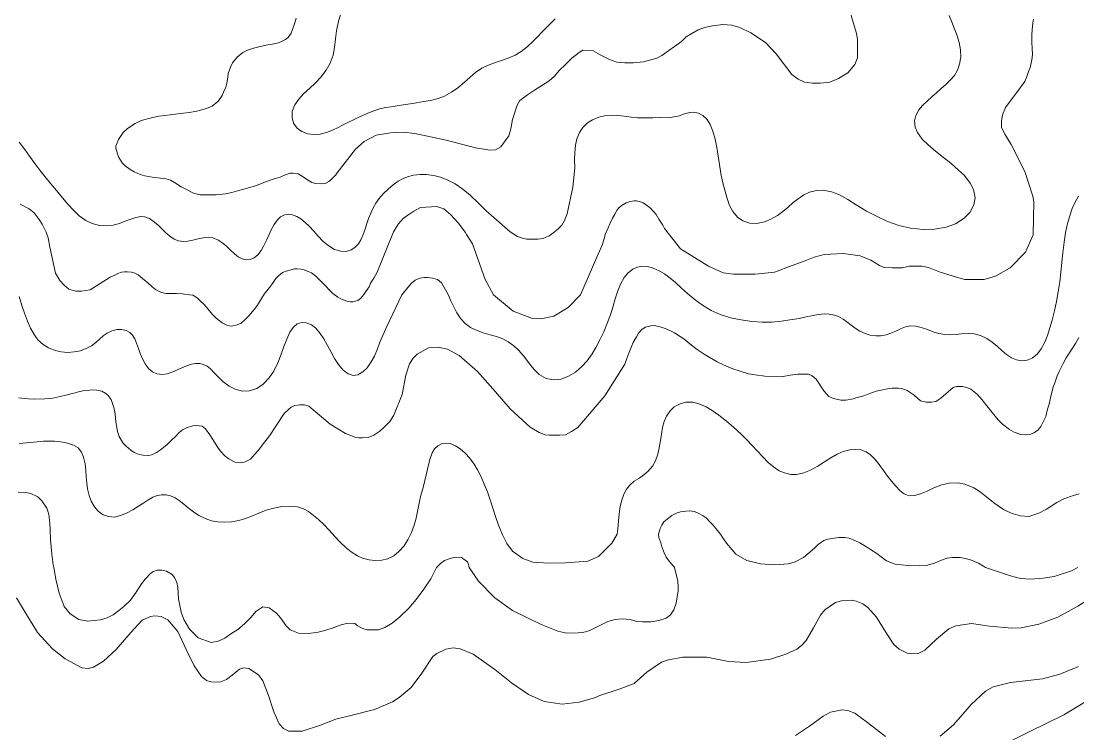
# Model space of a CAD drawing. Header units: metres. Extents: x 548946 to 557077, y 1838800 to 1845419.
# Drawn here: x 554197 to 554948, y 1841882 to 1842389 of the extents above; entities that cross this region are included whole.
import ezdxf

# ---------------------------------------------------------------- set-up
doc = ezdxf.new("R2010")
doc.units = ezdxf.units.M
doc.header["$LTSCALE"] = 28
doc.layers.add('1', color=7, linetype='Continuous', lineweight=13)
doc.layers.add('2', color=7, linetype='Continuous', lineweight=13)

msp = doc.modelspace()

# ---------------------------------------------------------------- linework, layer by layer
at = {"layer": '1'}
for points in [[(554289.88, 1842277.54), (554293.82, 1842277.18), (554299.53, 1842276.47), (554302.9, 1842275.37), (554305.78, 1842273.64), (554310.61, 1842270.72), (554314.18, 1842268.79), (554319.37, 1842266.11), (554323.79, 1842265.05), (554330.75, 1842264.88), (554335.29, 1842265.06), (554342.06, 1842265.72), (554346.51, 1842266.66), (554353.22, 1842268.54), (554357.72, 1842269.77), (554364.14, 1842271.72), (554368.12, 1842273.36), (554373.76, 1842275.4), (554377.33, 1842276.51), (554380.9, 1842277.62), (554384.07, 1842278.88), (554387.97, 1842280.41), (554390.24, 1842280.5), (554393.84, 1842279.91), (554397.24, 1842277.77), (554399.64, 1842276.07), (554403.45, 1842273.79), (554406.21, 1842272.99), (554410.43, 1842272.76), (554412.97, 1842272.98), (554415.99, 1842274.69), (554417.51, 1842276.21), (554420.55, 1842279.26), (554421.43, 1842280.61), (554434.42, 1842297.49), (554440.59, 1842302.84), (554449.21, 1842307.38), (554459.49, 1842309.02), (554468.52, 1842309.44), (554476.74, 1842308.61), (554499.06, 1842303.9), (554519.88, 1842298.31), (554530.15, 1842296.66), (554534.26, 1842297.08), (554537.96, 1842299.14), (554543.71, 1842306.96), (554544.94, 1842311.91), (554546.17, 1842318.5), (554549.46, 1842328.8), (554551.51, 1842332.1), (554556.85, 1842336.22), (554561.78, 1842339.51), (554572.42, 1842346.06), (554576.12, 1842349.35), (554579.41, 1842353.47), (554583.92, 1842357.59), (554588.44, 1842362.13), (554593.78, 1842366.25), (554596.25, 1842367.89), (554603.64, 1842367.48), (554608.57, 1842364.6), (554615.15, 1842361.3), (554620.49, 1842359.24), (554626.24, 1842358.83), (554632.4, 1842358.83), (554639.39, 1842359.65), (554648.84, 1842362.13), (554652.53, 1842364.19), (554666.5, 1842374.07), (554669.79, 1842377.37), (554673.9, 1842379.84), (554678.42, 1842382.31), (554682.94, 1842383.96), (554688.69, 1842385.2), (554695.67, 1842386.02), (554702.25, 1842385.61), (554708, 1842383.96), (554715.8, 1842380.25), (554726.27, 1842373.21), (554733.78, 1842365.17), (554744.95, 1842350.58), (554749.46, 1842347.29), (554753.98, 1842345.23), (554759.74, 1842344.4), (554765.08, 1842344.4), (554772.06, 1842345.23), (554778.22, 1842347.7), (554784.8, 1842351.82), (554789.73, 1842357.59), (554791.78, 1842362.53), (554791.78, 1842375.72), (554790.96, 1842379.84), (554784.39, 1842402.09)], [(554392.42, 1842390.74), (554391.32, 1842387.37), (554389.82, 1842382.61), (554388.82, 1842380.01), (554386.73, 1842376.9), (554384.81, 1842375.52), (554381.42, 1842373.76), (554378.76, 1842372.95), (554373.94, 1842371.97), (554372.09, 1842371.55), (554366.62, 1842370.39), (554362.92, 1842369.54), (554357.71, 1842367.84), (554354.4, 1842366.19), (554350.23, 1842363.01), (554346.96, 1842358.79), (554345.52, 1842355.85), (554343.91, 1842351.18), (554343.6, 1842348.38), (554342.97, 1842344.31), (554342.25, 1842341.65), (554340.62, 1842338.02), (554339.59, 1842335.61), (554338.24, 1842333.44), (554336.6, 1842331.34), (554332.54, 1842328.07), (554328.48, 1842326.32), (554321.58, 1842324.41), (554316.26, 1842323.65), (554308.2, 1842322.64), (554302.69, 1842321.86), (554294.63, 1842320.85), (554289.36, 1842319.71), (554282.09, 1842317.76), (554277.86, 1842315.8), (554272.32, 1842312.16), (554269.26, 1842309.3), (554265.89, 1842304.31), (554264.1, 1842299.62), (554263.91, 1842298.07), (554265.17, 1842294.05), (554266.25, 1842291.52), (554268.62, 1842287.82), (554270.61, 1842285.6), (554274.17, 1842283), (554277.13, 1842281.37), (554281.37, 1842279.43), (554284.72, 1842278.52), (554289.88, 1842277.54)], [(554425.87, 1842314.7), (554422.24, 1842312.88), (554418.24, 1842310.93), (554413.79, 1842309.3), (554409.45, 1842308.17), (554404.64, 1842307.8), (554400.55, 1842308.34), (554396.29, 1842309.99), (554393.11, 1842312.37), (554390.48, 1842315.97), (554389.46, 1842319.97), (554389.54, 1842324.49), (554391.43, 1842328.99), (554394.13, 1842333.11), (554397.89, 1842337.08), (554401.69, 1842340.56), (554405.97, 1842344.58), (554409.87, 1842348.61), (554413.7, 1842353.68), (554416.47, 1842358.56), (554418.62, 1842364.43), (554419.61, 1842369.68), (554420.42, 1842376), (554421.07, 1842381.74), (554422.4, 1842388.47), (554424.34, 1842394.78)], [(554857, 1842392.51), (554858.56, 1842388.4), (554860.56, 1842383.52), (554862.41, 1842378.85), (554864.13, 1842373.32), (554865, 1842368.17), (554865.28, 1842362.81), (554864.34, 1842357.88), (554862.85, 1842353.64), (554860.61, 1842349.89), (554857.76, 1842346.74), (554854.75, 1842343.73), (554851.19, 1842340.7), (554848.04, 1842337.86), (554844.48, 1842334.69), (554841.41, 1842331.79), (554838.06, 1842328.49), (554835.32, 1842325.33), (554833.1, 1842321.42), (554832.19, 1842317.71), (554832.65, 1842313.2), (554834.36, 1842309.22), (554837.7, 1842304.68), (554841.99, 1842300.61), (554847.19, 1842296.15), (554852.94, 1842291.57), (554858.12, 1842287.41), (554863.65, 1842282.62), (554867.76, 1842278.61), (554871.92, 1842273.32), (554874.28, 1842268.65), (554875.39, 1842262.83), (554874.56, 1842257.86), (554871.59, 1842252.48), (554867.5, 1842248.31), (554861.37, 1842244.44), (554854.9, 1842242.05), (554846.49, 1842240.54), (554838.43, 1842240.37), (554829.49, 1842241.21), (554821.21, 1842243.23), (554813.13, 1842245.94), (554805.11, 1842249.7), (554798.05, 1842253.47), (554790.7, 1842257.94), (554784.8, 1842261.57), (554778.46, 1842265.1), (554773.21, 1842267.18), (554767.37, 1842268.32), (554762.55, 1842268.16), (554757.49, 1842266.86), (554753.5, 1842264.98), (554749.39, 1842262.21), (554745.97, 1842259.44), (554742.36, 1842256.23), (554738.68, 1842253.2), (554734.77, 1842250.31), (554730.08, 1842247.68), (554725.43, 1842245.78), (554719.91, 1842244.7), (554715.18, 1842244.86), (554710.15, 1842246.47), (554706.42, 1842249.05)], [(554576.48, 1842390.05), (554573.45, 1842387.17), (554571.23, 1842384.82), (554560.35, 1842373.76), (554556.79, 1842370.3), (554552.4, 1842366.91), (554548.23, 1842364.36), (554543.27, 1842362.14), (554538.36, 1842360.41), (554533.37, 1842358.89), (554528.46, 1842357.05), (554524.31, 1842355.01), (554520.01, 1842352.08), (554516.13, 1842348.77), (554511.88, 1842344.99), (554507.32, 1842341.19), (554502.86, 1842337.99), (554497.83, 1842335.26), (554493.27, 1842333.54), (554487.89, 1842332.16), (554483.09, 1842331.3), (554477.86, 1842330.47), (554473.31, 1842329.76), (554468.54, 1842329.02), (554464.29, 1842328.36), (554459.81, 1842327.67), (554455.86, 1842327.01), (554451.74, 1842326.05), (554448.26, 1842325.01), (554444.39, 1842323.54), (554440.79, 1842321.98), (554436.91, 1842320.25), (554433.1, 1842318.39), (554429.55, 1842316.68), (554425.87, 1842314.7)], [(554706.42, 1842249.05), (554702.95, 1842253.13), (554700.72, 1842257.42), (554698.68, 1842262.98), (554697.23, 1842268.21), (554695.71, 1842274.54), (554694.52, 1842280.25), (554693.41, 1842286.49), (554692.53, 1842292.38), (554691.53, 1842298.58), (554690.36, 1842304.61), (554688.89, 1842310.2), (554686.92, 1842315.02), (554684.68, 1842318.65), (554681.68, 1842321.38), (554678.61, 1842322.97), (554674.79, 1842323.66), (554671.37, 1842323.29), (554667.78, 1842322.31), (554664.97, 1842321.12), (554661.17, 1842320.39), (554657.26, 1842319.86), (554651.77, 1842319.93), (554646.13, 1842319.73), (554640.63, 1842319.81), (554635.25, 1842319.85), (554630.76, 1842320.25), (554625.74, 1842320.89), (554621.14, 1842321.46), (554616.57, 1842321.66), (554611.8, 1842321.24), (554607.62, 1842320.24), (554603.12, 1842318.39), (554599.52, 1842316.12), (554596.17, 1842312.85), (554593.91, 1842309.4), (554592.12, 1842304.83), (554591.15, 1842300.32), (554590.52, 1842295.02), (554590.34, 1842290.06), (554590.52, 1842284.13), (554589.1, 1842270.52), (554585.04, 1842251.42), (554583.16, 1842246.71), (554581.28, 1842243.41), (554578.93, 1842241.05), (554575.64, 1842238.23), (554572.35, 1842235.87), (554568.13, 1842233.99), (554564.37, 1842233.52), (554560.14, 1842233.52), (554556.38, 1842233.52), (554554.03, 1842233.99), (554549.8, 1842235.4), (554544.64, 1842238.7), (554527.21, 1842253.76), (554523.83, 1842257.06), (554521.93, 1842259.13), (554516.2, 1842264.68), (554511, 1842268.92), (554505.36, 1842272.88), (554500.33, 1842275.5), (554494.97, 1842277.61), (554490.15, 1842278.75), (554484.9, 1842279.39), (554480.47, 1842279.4), (554475.83, 1842278.9), (554472.24, 1842278.01), (554468.37, 1842276.51), (554464.93, 1842274.58), (554461.27, 1842272.08), (554457.7, 1842269.08), (554454.5, 1842266.01), (554451.41, 1842262.44), (554449.08, 1842259.08), (554446.89, 1842255.29), (554445.35, 1842251.85), (554443.86, 1842248.05), (554442.67, 1842244.5), (554441.31, 1842240.44), (554440.07, 1842236.82), (554438.41, 1842233.01), (554436.69, 1842230.11), (554434.14, 1842227.45), (554431.44, 1842225.75), (554427.82, 1842224.74), (554424.09, 1842224.8), (554419.69, 1842226.08), (554415.49, 1842228.58), (554411.49, 1842231.89), (554407.84, 1842235.74), (554404.81, 1842239.22), (554401.54, 1842242.66), (554398.73, 1842245.3), (554395.6, 1842247.82), (554392.71, 1842249.58), (554389.79, 1842250.84), (554386.7, 1842251.22), (554383.95, 1842250.79), (554381.13, 1842249.3), (554378.92, 1842247.11)], [(554378.92, 1842247.11), (554376.67, 1842243.85), (554374.8, 1842240.47), (554372.8, 1842236.28), (554371.11, 1842232.61), (554369.19, 1842228.51), (554367.39, 1842225.29), (554364.97, 1842222.19), (554362.52, 1842220.22), (554359.62, 1842218.92), (554356.74, 1842218.8), (554353.98, 1842219.4), (554351.02, 1842220.99), (554348.41, 1842222.99), (554345.38, 1842225.78), (554342.71, 1842228.39), (554339.53, 1842231.11), (554336.62, 1842233.01), (554333.13, 1842234.38), (554329.94, 1842234.77), (554326.1, 1842234.5), (554322.67, 1842233.73), (554318.86, 1842232.81), (554315.31, 1842232.08), (554311.91, 1842231.8), (554308.51, 1842232.28), (554305.59, 1842233.42), (554302.34, 1842235.53), (554299.61, 1842237.92), (554296.5, 1842240.94), (554293.8, 1842243.54), (554290.69, 1842246.21), (554287.96, 1842248.05), (554284.75, 1842249.28), (554281.85, 1842249.52), (554278.25, 1842248.88), (554274.79, 1842247.72), (554270.74, 1842246.16), (554266.54, 1842244.7), (554262.15, 1842243.5), (554257.18, 1842242.94), (554252.46, 1842243.21), (554247.14, 1842244.57), (554242.65, 1842246.76), (554237.88, 1842250.07), (554234.07, 1842253.74), (554229.84, 1842258.41), (554226.15, 1842262.88), (554221.79, 1842268.13), (554217.85, 1842272.76), (554213.69, 1842277.8), (554209.93, 1842282.52), (554206.34, 1842287.34), (554202.6, 1842292.52), (554199.19, 1842297.29), (554195.24, 1842302.41)], [(554650.53, 1842211.03), (554654.35, 1842208.79), (554658.52, 1842205.69), (554662.2, 1842202.6), (554666.56, 1842198.62), (554670.77, 1842194.87), (554676.17, 1842190.39), (554681.45, 1842186.57), (554687.7, 1842182.75), (554694.1, 1842179.97), (554701.46, 1842177.6), (554709.03, 1842176.02), (554716.63, 1842174.86), (554723.96, 1842174.37), (554730.47, 1842174.43), (554737.51, 1842175.09), (554743.5, 1842175.95), (554750.29, 1842177.11), (554755.08, 1842178.14), (554760.26, 1842179.23), (554763.94, 1842179.92), (554768.11, 1842180.25), (554771.54, 1842180.06), (554775.25, 1842179.37), (554778.26, 1842178.32), (554781.49, 1842176.62), (554784.21, 1842174.68), (554787.15, 1842172.31), (554790.16, 1842170.11), (554793.38, 1842168.03), (554797.14, 1842166.38), (554800.72, 1842165.19), (554804.82, 1842164.57), (554808.3, 1842164.59), (554812.11, 1842165.34), (554815.34, 1842166.49), (554818.93, 1842168.11), (554822.2, 1842169.62), (554825.86, 1842171), (554829.22, 1842171.7), (554833.19, 1842171.57), (554837.08, 1842170.63), (554841.43, 1842169.1), (554845.65, 1842167.51), (554849.67, 1842166.24), (554853.76, 1842165.54), (554857.46, 1842165.42), (554861.81, 1842165.72), (554865.77, 1842166.19), (554870.37, 1842166.41), (554874.74, 1842165.99), (554879.3, 1842164.84), (554883.7, 1842162.71), (554887.53, 1842160.16), (554891.2, 1842157.08), (554894.46, 1842154.15), (554897.83, 1842151.36), (554901.31, 1842149.08), (554904.93, 1842147.51), (554908.58, 1842146.78), (554912.49, 1842147.31), (554916.01, 1842148.91), (554919.69, 1842151.87), (554922.46, 1842155.4), (554925.04, 1842160.09), (554926.9, 1842164.8), (554928.64, 1842170.26), (554930.24, 1842175.94), (554931.83, 1842182.36), (554933.33, 1842189.06), (554934.57, 1842195.95), (554935.64, 1842203), (554936.4, 1842209.66), (554937.16, 1842216.97), (554937.8, 1842223.73), (554938.76, 1842231.4), (554939.74, 1842237.84), (554941.2, 1842244.67), (554942.67, 1842250.03), (554944.45, 1842255.23), (554946.63, 1842259.87), (554948.84, 1842264.14)], [(554307.91, 1842140.46), (554311.47, 1842142.14), (554314.47, 1842143.35), (554317.8, 1842144.42), (554320.65, 1842144.9), (554323.73, 1842144.96), (554326.25, 1842144.4), (554328.99, 1842143.04), (554331.33, 1842141.1), (554334, 1842138.41), (554336.95, 1842135.36), (554340.26, 1842132.13), (554344.53, 1842128.98), (554348.87, 1842126.67), (554354.2, 1842125.35), (554359.02, 1842125.54), (554364.32, 1842127.33), (554368.74, 1842130.22), (554373.12, 1842134.7), (554376.34, 1842139.45), (554379.31, 1842145.44), (554381.4, 1842150.96), (554383.63, 1842157.16), (554385.57, 1842162.26), (554387.84, 1842167.17), (554390.28, 1842170.59), (554392.99, 1842173.1), (554396.24, 1842174.14), (554399.48, 1842174.04), (554403.14, 1842172.52), (554406.21, 1842170.1), (554409.38, 1842166.43), (554411.92, 1842162.6), (554414.59, 1842157.9), (554416.87, 1842153.63), (554419.62, 1842148.62), (554422.41, 1842144.4), (554425.86, 1842140.22), (554429.26, 1842137.64), (554432.96, 1842136.4), (554436.31, 1842136.91), (554439.8, 1842139.04), (554442.76, 1842141.94), (554445.77, 1842146.07), (554448.01, 1842150.27), (554450.21, 1842155.45), (554451.89, 1842160.28), (554456.74, 1842171.31), (554467.58, 1842193.96), (554474.17, 1842201.95), (554476.98, 1842204.31), (554480.27, 1842205.72), (554483.56, 1842206.19), (554485.44, 1842206.19), (554489.2, 1842205.72), (554492.96, 1842204.78), (554495.78, 1842202.42), (554500.44, 1842194), (554502.45, 1842189.59), (554504.68, 1842184.9), (554506.66, 1842180.94), (554509.36, 1842176.85), (554512.56, 1842173.54), (554516.43, 1842170.59), (554520.99, 1842168.43), (554525.43, 1842166.83), (554530.45, 1842165.46), (554534.79, 1842164.17), (554539.39, 1842162.45), (554543.22, 1842160.39), (554547.19, 1842157.65), (554550.59, 1842154.46), (554554.29, 1842150.21), (554557.52, 1842145.82), (554561.43, 1842140.89), (554565.21, 1842137.11), (554570.28, 1842134.3), (554575.21, 1842133.33), (554580.9, 1842133.88), (554586.03, 1842135.89), (554591.07, 1842138.9), (554595.61, 1842142.96), (554599.29, 1842146.94), (554602.86, 1842151.96), (554605.48, 1842156.39), (554608.61, 1842162.29), (554611.12, 1842167.62), (554613.89, 1842174.07), (554615.85, 1842179.64), (554617.8, 1842185.8), (554619.25, 1842191.03), (554621.21, 1842196.8), (554623.11, 1842201.46), (554625.75, 1842206.16), (554628.52, 1842209.46), (554631.78, 1842212.18), (554635.2, 1842213.64), (554638.72, 1842214.27), (554642.58, 1842213.95), (554646.33, 1842212.91), (554650.53, 1842211.03)], [(554195.26, 1842192.64), (554197.13, 1842186.36), (554198.98, 1842180.86), (554201.22, 1842175.01), (554203.25, 1842170.17), (554205.87, 1842165.54), (554208.61, 1842161.87), (554212.35, 1842158.54), (554216.17, 1842156.1), (554220.82, 1842154.15), (554225.05, 1842153.19), (554229.95, 1842152.84), (554234.25, 1842153.19), (554238.98, 1842154.1), (554242.92, 1842155.7), (554246.73, 1842157.58), (554249.73, 1842160), (554252.4, 1842162.24), (554254.95, 1842164.66), (554257.9, 1842166.68), (554261.23, 1842168.25), (554264.87, 1842169.2), (554268.35, 1842169.16), (554271.33, 1842168.53), (554273.89, 1842167.05), (554275.76, 1842165.23), (554277.45, 1842162.48), (554278.71, 1842159.5), (554280.04, 1842155.74), (554281.27, 1842152.23), (554282.97, 1842148.23), (554284.77, 1842144.83), (554287.19, 1842141.46), (554290, 1842139.14), (554293.21, 1842137.54), (554297, 1842137.21), (554300.6, 1842137.68), (554304.6, 1842138.99), (554307.91, 1842140.46)], [(554944.18, 1842155.16), (554940.28, 1842149.06), (554938.12, 1842144.99), (554935.3, 1842139.4), (554933.81, 1842136.17), (554931.84, 1842130.6), (554930.87, 1842128.48), (554929.36, 1842121.54), (554928.04, 1842116.14), (554926.96, 1842112.58), (554925.62, 1842107.37), (554924.37, 1842104.46), (554922.24, 1842100.19), (554920.35, 1842097.77), (554917.65, 1842095.81), (554915.04, 1842094.63), (554911, 1842094.22), (554908.01, 1842094.51), (554903.24, 1842096.2), (554899.85, 1842098.15), (554894.92, 1842101.82), (554891.69, 1842104.83), (554887.51, 1842110.11), (554884.58, 1842113.74), (554880.06, 1842119.45), (554877.05, 1842122.98), (554872.39, 1842126.77), (554869.48, 1842128.02), (554866.45, 1842128.69), (554862.17, 1842128.63), (554859.7, 1842127.84), (554851.05, 1842120.26), (554847.42, 1842117.99), (554844.25, 1842117.54), (554840.63, 1842117.54), (554836.55, 1842118.45), (554831.92, 1842122.56), (554829.13, 1842124.4), (554826.96, 1842125.74), (554823.17, 1842127.17), (554820.56, 1842127.51), (554816.28, 1842127.45), (554813.1, 1842127.05), (554808.46, 1842126.09), (554804.95, 1842125.27), (554799.66, 1842123.46), (554796.22, 1842122.08), (554790.61, 1842120.52), (554788.89, 1842119.83), (554783.4, 1842118.86), (554779.77, 1842118.98), (554774.69, 1842120.05), (554771.35, 1842121.63), (554767.82, 1842125.56), (554762.28, 1842133.89), (554759.56, 1842136.16), (554756.84, 1842137.52), (554754.58, 1842137.52), (554751.86, 1842137.52), (554749.14, 1842137.52), (554743.71, 1842136.61), (554738.72, 1842135.71), (554725.81, 1842135.9), (554718.94, 1842136.85), (554714.09, 1842137.58), (554707.54, 1842139.8), (554702.89, 1842141.21), (554696.34, 1842144.1), (554691.81, 1842146.11), (554686.16, 1842149.49), (554682.64, 1842151.71), (554677.68, 1842154.89), (554673.57, 1842158.09), (554670.94, 1842160.14), (554668.17, 1842162.45), (554665.48, 1842164.21), (554661.44, 1842166.84), (554658.61, 1842168.2), (554654.77, 1842170), (554651.9, 1842170.88), (554647.38, 1842172.03), (554644.76, 1842171.7), (554640.79, 1842170.73), (554638.39, 1842169.38), (554635.99, 1842166.51), (554634.4, 1842164.03), (554632.06, 1842159.93), (554630.89, 1842157.12), (554629.12, 1842152.24), (554627.67, 1842148.63), (554626.08, 1842144.63), (554611.86, 1842122.11), (554592.67, 1842099.39), (554588.27, 1842096.56), (554583.87, 1842094.35), (554579.78, 1842094.03), (554576.63, 1842094.03), (554572.54, 1842094.03), (554569.4, 1842094.35), (554565.31, 1842095.92), (554558.7, 1842099.71)], [(554949.23, 1842163.4), (554946.81, 1842159.2), (554944.18, 1842155.16)], [(554558.7, 1842099.71), (554544.54, 1842112.73), (554534.1, 1842124.76), (554521.27, 1842139.34), (554508.19, 1842150.68), (554500.04, 1842155.22), (554493.25, 1842156.58), (554486.45, 1842156.13), (554478.3, 1842151.59), (554475.58, 1842148.86), (554472.86, 1842144.78), (554470.35, 1842136.7), (554467.64, 1842122.85), (554461.81, 1842108.23), (554458.98, 1842103.82), (554454.58, 1842099.4), (554451.75, 1842096.88), (554447.66, 1842094.04), (554443.57, 1842092.46), (554439.48, 1842092.15), (554436.65, 1842092.15), (554434.45, 1842092.46), (554431.3, 1842093.72), (554427.53, 1842095.3), (554416.58, 1842101.93), (554405.87, 1842110.89), (554401.42, 1842114.54), (554398.27, 1842115.49), (554394.81, 1842115.49), (554391.35, 1842115.17), (554388.84, 1842113.91), (554386.63, 1842112.02), (554383.8, 1842109.5), (554373.36, 1842093.58), (554369.02, 1842087.99), (554365.25, 1842083.15), (554362.83, 1842080.46), (554359.85, 1842076.86), (554356, 1842074.95), (554353.4, 1842074.43), (554349.38, 1842074.69), (554348.1, 1842075.01), (554344.51, 1842077.12), (554341.79, 1842079.07), (554338.36, 1842082.92), (554336.09, 1842085.87), (554333.08, 1842090.91), (554330.95, 1842094.26), (554327.76, 1842098.43), (554325.52, 1842100.33), (554321.56, 1842100.88), (554318.91, 1842100.74), (554314.24, 1842099.3), (554311.49, 1842097.72), (554309.16, 1842095.81), (554306.88, 1842093.53), (554303.05, 1842089.91), (554300.25, 1842087.18), (554295.76, 1842083.58), (554293.05, 1842081.62), (554289.55, 1842079.95), (554287.12, 1842079.64), (554283.38, 1842079.84), (554280.56, 1842080.34), (554276.96, 1842081.79), (554274.77, 1842083.33), (554271.27, 1842086.22), (554269.06, 1842088.6), (554266.31, 1842093.11), (554265.2, 1842096.68), (554264.14, 1842102.07), (554263.78, 1842105.73), (554263.44, 1842109.21), (554262.5, 1842113.66), (554261.75, 1842116.61), (554260.65, 1842119.32), (554258.57, 1842122.29), (554256.96, 1842123.71), (554254.11, 1842125.26), (554250.41, 1842125.93), (554247.71, 1842126.17), (554243.28, 1842125.9), (554240.47, 1842125.54), (554237.52, 1842124.79), (554234.19, 1842124), (554228.48, 1842122.52), (554224.43, 1842121.44), (554218.03, 1842120.17), (554213.59, 1842119.9), (554206.48, 1842119.67), (554201.81, 1842119.75), (554194.78, 1842120.49)], [(554655.82, 1842107.56), (554658.39, 1842111.22), (554661.35, 1842114.09), (554665.47, 1842116.43), (554669.51, 1842117.45), (554674.47, 1842117.4), (554678.86, 1842116.32), (554683.94, 1842114.12), (554688.24, 1842111.62), (554693.11, 1842108.26), (554697.24, 1842105.04), (554701.93, 1842101.11), (554705.66, 1842097.76), (554709.82, 1842093.85), (554712.99, 1842090.66), (554716.85, 1842086.64), (554720.31, 1842082.88), (554724.26, 1842078.63), (554728.14, 1842074.69), (554731.85, 1842071.41), (554735.89, 1842068.72), (554739.65, 1842067.12), (554744.19, 1842066.15), (554748.34, 1842066.14), (554753.41, 1842067.2), (554758.17, 1842069.12), (554763.44, 1842071.92), (554768.31, 1842075.03), (554772.81, 1842078), (554777.34, 1842080.61), (554781.57, 1842082.39), (554786.14, 1842083.64), (554790.44, 1842083.93), (554794.32, 1842083.59), (554797.95, 1842082.11), (554800.95, 1842080.04), (554804.21, 1842076.66), (554807.06, 1842073.06), (554810.22, 1842068.8), (554813.06, 1842064.96), (554816.14, 1842061.03), (554818.96, 1842057.68), (554822.08, 1842054.52), (554825.02, 1842052.26), (554828.53, 1842050.91), (554832.23, 1842051.05), (554836.5, 1842052.2), (554841.29, 1842054.3), (554846.1, 1842056.47), (554851.68, 1842058.58), (554856.87, 1842059.8), (554863.03, 1842060.01), (554868.15, 1842059.21), (554874.38, 1842056.51), (554878.95, 1842053.63), (554884.99, 1842049.02), (554889.48, 1842045.47), (554895.68, 1842041.21), (554900.94, 1842038.64), (554907.69, 1842036.61), (554913.72, 1842036.11), (554920.8, 1842038.48), (554926.11, 1842041.37), (554933.48, 1842046.1), (554938.43, 1842048.69), (554945.42, 1842051.16), (554949.47, 1842052.18)], [(554309.03, 1842047.58), (554312.35, 1842044.97), (554315.43, 1842042.43), (554319.31, 1842039.41), (554323.1, 1842036.95), (554327.52, 1842034.67), (554331.96, 1842033.18), (554336.61, 1842032.27), (554341.65, 1842032.07), (554346.37, 1842032.42), (554351.63, 1842033.4), (554356.16, 1842034.74), (554361.26, 1842036.63), (554365.71, 1842038.48), (554371, 1842040.59), (554376.39, 1842042.16), (554382.4, 1842043.34), (554388.13, 1842043.62), (554393.25, 1842043.07), (554397.55, 1842041.67), (554401.14, 1842039.66), (554404.76, 1842036.96), (554408.26, 1842033.98), (554412.23, 1842030.14), (554415.76, 1842026.36), (554419.92, 1842021.86), (554423.55, 1842017.96), (554427.88, 1842013.9), (554431.51, 1842010.96), (554435.9, 1842008.22), (554439.6, 1842006.58), (554444.3, 1842005.27), (554448.4, 1842004.83), (554453.29, 1842005.08), (554457.39, 1842006.12), (554461.77, 1842008.31), (554465.47, 1842011.37), (554469.07, 1842015.32), (554472.05, 1842020.01), (554474.4, 1842024.71), (554476.3, 1842030.12), (554477.62, 1842035), (554478.9, 1842040.88), (554479.88, 1842045.68), (554481.1, 1842051.35), (554482.39, 1842055.86), (554483.77, 1842061.8), (554485.15, 1842066.83), (554486.36, 1842072.84), (554487.66, 1842077.34), (554489.07, 1842081.53), (554490.85, 1842084.26), (554493.18, 1842086.5), (554495.69, 1842087.84), (554498.83, 1842088.38), (554501.9, 1842087.99), (554505.58, 1842086.48), (554508.92, 1842084.34), (554512.63, 1842081.11), (554515.72, 1842077.81), (554518.87, 1842073.48), (554521.35, 1842069.32), (554523.9, 1842064.42), (554526.09, 1842059.28), (554528.34, 1842053.77), (554530.5, 1842047.36), (554532.56, 1842041.28), (554534.66, 1842034.72), (554536.73, 1842028.81), (554539.29, 1842022.77), (554542.22, 1842017.06), (554546.24, 1842011.51), (554553.57, 1842006.27), (554560.73, 1842003.63), (554572.03, 1842002.88), (554584.09, 1842003.25), (554599.91, 1842004.38), (554607.45, 1842007.78), (554616.86, 1842017.2), (554620.63, 1842023.61), (554621.24, 1842027.43), (554621.64, 1842032.94), (554622.1, 1842037.98), (554622.85, 1842043.25), (554623.93, 1842047.84), (554625.36, 1842051.99), (554627.42, 1842055.65), (554629.77, 1842058.52), (554632.91, 1842061.22), (554636.01, 1842063.29), (554639.65, 1842065.8), (554642.71, 1842068.37), (554645.79, 1842072.03), (554647.91, 1842075.81), (554649.65, 1842080.62), (554650.67, 1842085.12), (554651.5, 1842090.27), (554652.21, 1842094.81), (554653.02, 1842099.5), (554654.23, 1842103.67), (554655.82, 1842107.56)], [(554195.24, 1842088.06), (554205.62, 1842089.07), (554212.49, 1842089.68), (554220.44, 1842089.78), (554224.87, 1842089.29), (554229.71, 1842088.35), (554233.93, 1842086.86), (554237.22, 1842085.01), (554239.64, 1842081.91), (554241.07, 1842078.27), (554242.09, 1842073.62), (554242.6, 1842069), (554243.01, 1842064.52), (554243.37, 1842059.99), (554243.96, 1842055.91), (554244.99, 1842051.22), (554246.43, 1842047.15), (554248.79, 1842042.98), (554251.41, 1842039.88), (554255.09, 1842037.33), (554258.77, 1842036.13), (554262.96, 1842035.8), (554267.31, 1842036.83), (554271.67, 1842038.56), (554276.15, 1842041.01), (554280.22, 1842043.56), (554283.95, 1842045.97), (554287.44, 1842048.18), (554290.42, 1842049.84), (554293.7, 1842051.14), (554296.59, 1842051.7), (554299.87, 1842051.6), (554302.8, 1842050.9), (554306.11, 1842049.4), (554309.03, 1842047.58)], [(554219.8, 1842000), (554219.45, 1842001.73), (554218.48, 1842009.41), (554217.93, 1842014.57), (554217.49, 1842019.65), (554217.37, 1842026.68), (554217.07, 1842031.3), (554216.25, 1842037.86), (554214.97, 1842042.07), (554211.35, 1842047.42), (554208.54, 1842050.11), (554203.48, 1842052.52), (554199.78, 1842053.2), (554194.42, 1842053.48)], [(554661.41, 1842000), (554660.96, 1842000.51), (554658.63, 1842003.17), (554655.63, 1842007.36), (554654.03, 1842010.3), (554652.45, 1842014.57), (554651.7, 1842017.52), (554650.37, 1842021.25), (554650.17, 1842023.61), (554651.2, 1842027.54), (554652.5, 1842030.08), (554654.01, 1842032.46), (554657.37, 1842035.26), (554659.72, 1842036.98), (554663.41, 1842038.68), (554665.88, 1842039.46), (554669.52, 1842040.01), (554671.98, 1842040.13), (554675.66, 1842039.64), (554678.36, 1842038.55), (554681.83, 1842036.7), (554684.02, 1842035.17), (554686.95, 1842032.21), (554688.94, 1842029.98), (554692.08, 1842026.19), (554694.23, 1842023.51), (554696.25, 1842020.25), (554698.55, 1842017.11), (554702.47, 1842012.37), (554705.12, 1842009.47), (554712.94, 1842004.76), (554722.74, 1842002.49), (554732.91, 1842001.74), (554742.33, 1842002.49), (554746.85, 1842003.63), (554753.19, 1842006.92), (554756.36, 1842009.7), (554760.99, 1842013.7), (554763.73, 1842016.14), (554767.65, 1842019.01), (554770.56, 1842020.13), (554775.13, 1842020.8), (554778.32, 1842021.2), (554782.78, 1842021.28), (554785.7, 1842020.7), (554790.32, 1842018.8), (554793.44, 1842017.39), (554797.99, 1842014.53), (554800.89, 1842012.61), (554805.43, 1842009.76), (554808.49, 1842007.38), (554812.45, 1842004.64), (554818.53, 1842002.31), (554827.57, 1842001.37), (554835.48, 1842000.99), (554840.57, 1842001.37), (554846.6, 1842002.87), (554850.66, 1842004.86), (554855.57, 1842006.62), (554859.32, 1842007.09), (554864.74, 1842007.1), (554868.25, 1842006.4), (554872.08, 1842005.45), (554877.72, 1842002.92), (554881.4, 1842000.91), (554882.8, 1842000)], [(554515.33, 1842000), (554515.16, 1842001.09), (554514.68, 1842002.65), (554514.14, 1842003.91), (554512.48, 1842005.03), (554510.06, 1842006.92), (554506.22, 1842007.2), (554502.58, 1842006.65), (554497.95, 1842004.83), (554494.98, 1842002.75), (554492.28, 1842000)], [(554219.8, 1842000), (554221.36, 1841991.49), (554223.74, 1841981.75), (554227.2, 1841972.23), (554231.52, 1841967.04), (554237.58, 1841962.93), (554244.06, 1841961.63), (554253.16, 1841962.59), (554257.86, 1841964.04), (554262.17, 1841966.3), (554266.25, 1841969.25), (554269.76, 1841972.13), (554274.51, 1841976.6), (554278.51, 1841982.41), (554282.24, 1841988.18), (554284.83, 1841991.52), (554288.98, 1841995.81), (554290.71, 1841997), (554293.41, 1841997.97), (554296.76, 1841998.08), (554300.11, 1841997.21), (554304, 1841994.94), (554305.84, 1841992.67), (554307.46, 1841989.32), (554308.21, 1841985.84), (554308.52, 1841977.7), (554310.57, 1841968.2), (554312.37, 1841962.97), (554316.4, 1841956.02), (554322.61, 1841949.91), (554331.78, 1841946.61), (554336.83, 1841947.53), (554341.58, 1841949.7), (554345.94, 1841952.68), (554350.86, 1841955.74), (554355.65, 1841959.93), (554360.24, 1841964.52), (554363.73, 1841968.69), (554368.5, 1841971.87), (554373.16, 1841971.3), (554378.25, 1841967.35), (554381.09, 1841964.12), (554385.1, 1841958.45), (554388.03, 1841955.66), (554393.95, 1841953.1), (554401.15, 1841952.86), (554407.9, 1841953.99), (554412.79, 1841955.03), (554418.58, 1841956.9), (554424.34, 1841959.06), (554429.07, 1841960.22), (554433.98, 1841959.98), (554436.25, 1841958.41), (554437.77, 1841957.54), (554439.71, 1841956.46), (554442.95, 1841955.59), (554446.63, 1841955.59), (554450.95, 1841955.59), (554455.49, 1841957.32), (554460.68, 1841960.35), (554465.87, 1841964.46), (554472.57, 1841970.96), (554477.76, 1841977.23), (554483.17, 1841984.37), (554488.14, 1841991.94), (554492.28, 1842000)], [(554515.33, 1842000), (554521.98, 1841990.21), (554533.66, 1841978.31), (554546.2, 1841969.22), (554566.52, 1841959.27), (554578.41, 1841954.51), (554584.89, 1841953.21), (554592.89, 1841953.43), (554595.87, 1841953.64), (554598.25, 1841954.07), (554601.3, 1841955.11), (554609.8, 1841959.47), (554613.98, 1841961.57), (554619.4, 1841962.97), (554624.36, 1841963.45), (554630.03, 1841962.86), (554634.64, 1841961.58), (554638.7, 1841961.22), (554644.58, 1841961.24), (554650.36, 1841962.11), (554655.46, 1841963.75), (554658.72, 1841966.31), (554661, 1841969.9), (554662.57, 1841974.54), (554663.29, 1841979.08), (554664.15, 1841983.26), (554664.15, 1841986.18), (554663.94, 1841990.19), (554661.41, 1842000)], [(554849.17, 1841815.88), (554856.78, 1841812.5), (554860.57, 1841812.24), (554864.57, 1841813.75), (554870.94, 1841820.56), (554873.33, 1841826.02), (554875.83, 1841837.4), (554880.43, 1841851.74), (554883.89, 1841858.49), (554890.35, 1841867.46), (554894.19, 1841871.42), (554900.64, 1841876.47), (554914.29, 1841883.3), (554938.48, 1841895.08), (554957.09, 1841906.24), (554986.24, 1841926.09), (555022.22, 1841950.89), (555029.73, 1841956.58), (555040.12, 1841966.54), (555048.13, 1841976.94), (555052.23, 1841982.08), (555065.46, 1842000)], [(554948.47, 1842000), (554943.91, 1841997.58), (554931.64, 1841993.6), (554923.76, 1841992.33), (554914.97, 1841991.51), (554907.73, 1841992.04), (554900.47, 1841993.86), (554882.8, 1842000)], [(554850.61, 1841879.87), (554860.06, 1841888.08), (554869.71, 1841899.19), (554872.59, 1841902.56), (554882.74, 1841912.01), (554888.26, 1841914.9), (554900.49, 1841918.11), (554923.41, 1841920.69), (554935.62, 1841923.94), (554948.85, 1841929.47)], [(554747.53, 1841880.44), (554757.47, 1841887), (554767.25, 1841894.11), (554772.58, 1841896.92), (554780.71, 1841898.57), (554784.76, 1841898.16), (554789.78, 1841896.21), (554798.75, 1841889.58), (554811.62, 1841879.58)]]:
    msp.add_lwpolyline(points, dxfattribs=at)
at = {"layer": '2'}
for points in [[(554916.18, 1842365.48), (554916.07, 1842368.61), (554915.81, 1842373.71), (554915.66, 1842378.73), (554915.88, 1842382.28), (554916.5, 1842387.21), (554917.01, 1842390.03)], [(554622.18, 1842255.9), (554624.16, 1842257.57), (554627.1, 1842259.18), (554629.28, 1842260.02), (554632.71, 1842260.74), (554634.52, 1842260.68), (554637.26, 1842260.07), (554639.28, 1842259.18), (554642.28, 1842257.18), (554644.18, 1842255.71), (554646.83, 1842252.8), (554648.4, 1842250.91), (554650.42, 1842247.64), (554651.72, 1842245.62), (554653.15, 1842243.32), (554654.39, 1842241), (554665.72, 1842226.62), (554685.75, 1842214.26), (554696.1, 1842209.5), (554703.43, 1842208.64), (554711.19, 1842208.64), (554718.95, 1842208.64), (554732.74, 1842209.94), (554745.24, 1842214.69), (554753.86, 1842217.72), (554760.76, 1842220.74), (554768.09, 1842222.47), (554781.45, 1842223.34), (554793.52, 1842221.61), (554801.28, 1842218.58), (554807.32, 1842214.69), (554810.77, 1842213.39), (554816.37, 1842212.96), (554823.7, 1842212.96), (554828.44, 1842214.26), (554833.62, 1842214.26), (554837.49, 1842214.26), (554842.24, 1842213.39), (554850.43, 1842209.94), (554862.07, 1842206.48), (554868.1, 1842204.75), (554873.28, 1842204.75), (554878.02, 1842204.75), (554881.9, 1842204.75), (554889.95, 1842207.09), (554900.34, 1842212.98), (554911.18, 1842224.31), (554916.6, 1842236.54), (554917.06, 1842260.1), (554916.49, 1842263.93), (554910.75, 1842281.6), (554901.13, 1842300.78), (554896.61, 1842308.2), (554894.14, 1842313.14), (554894.14, 1842317.26), (554894.97, 1842321.8), (554897.02, 1842327.15), (554907.53, 1842341.09), (554910.68, 1842345.58), (554912.04, 1842348.41), (554913.4, 1842352.77), (554914.48, 1842355.47), (554915.57, 1842359.7), (554915.89, 1842362.5), (554916.18, 1842365.48)], [(554195.83, 1842258.35), (554202.45, 1842254.9), (554205.82, 1842252.28), (554209.47, 1842247.41), (554211.6, 1842244.06), (554214.41, 1842238.32), (554215.76, 1842234.4), (554216.98, 1842227.7), (554221.2, 1842209.31), (554224.07, 1842203.95), (554227.36, 1842200.65), (554230.65, 1842197.77), (554235.58, 1842196.53), (554239.68, 1842196.53), (554245.85, 1842197.36), (554259.89, 1842206.35), (554263.41, 1842207.84), (554265.46, 1842208.95), (554267.99, 1842210.03), (554270.07, 1842210.1), (554272.05, 1842210.25), (554275.12, 1842210.06), (554277, 1842209.44), (554279.94, 1842208), (554281.63, 1842206.69), (554284.31, 1842204.27), (554286.52, 1842202.55), (554289.84, 1842199.64), (554292.26, 1842197.75), (554296.44, 1842195.52), (554299.77, 1842194.79), (554304.41, 1842194.9), (554307.27, 1842194.87), (554311.4, 1842194.54), (554312.76, 1842194.33), (554316.52, 1842193.94), (554318.75, 1842193.55), (554321.85, 1842191.66), (554323.87, 1842189.91), (554327.13, 1842186.71), (554329.38, 1842183.95), (554332.83, 1842179.91), (554335.45, 1842177.19), (554339.56, 1842174), (554343.51, 1842172.11), (554346.33, 1842171.61), (554350.32, 1842172.39), (554353.1, 1842173.79), (554355.86, 1842176.04), (554358.55, 1842178.85), (554362.37, 1842183.32), (554364.91, 1842186.59), (554367.74, 1842191.32)], [(554367.74, 1842191.32), (554369.45, 1842194.38), (554373.42, 1842199.07), (554375.45, 1842201.89), (554377.86, 1842205.43), (554379.82, 1842207.29), (554382.66, 1842209.64), (554385.29, 1842210.64), (554388.68, 1842211.73), (554391.09, 1842212.22), (554393.07, 1842212.37), (554395.76, 1842212.14), (554397.91, 1842211.65), (554400.83, 1842210.39), (554403.13, 1842209.45), (554406.27, 1842207.18), (554408.24, 1842205.14), (554411.37, 1842202.2), (554413.15, 1842200.14), (554416.3, 1842197.02), (554418.37, 1842194.9), (554421.95, 1842192.11), (554424.6, 1842190.73), (554428.39, 1842189.3), (554430.73, 1842188.84), (554432.82, 1842188.91), (554436.12, 1842189.89), (554438.04, 1842191.27), (554440.44, 1842194.14), (554441.89, 1842196.23), (554444.24, 1842199.47), (554445.25, 1842202.07), (554447.47, 1842205.58), (554449.97, 1842209.89), (554461.54, 1842238.57), (554465.24, 1842244.34), (554468.52, 1842248.05), (554471.81, 1842250.52), (554475.92, 1842253.4), (554480.85, 1842255.88), (554492.35, 1842256.7), (554497.28, 1842255.05), (554502.21, 1842250.93), (554507.55, 1842245.16), (554512.89, 1842238.16), (554513.53, 1842236.69), (554517.72, 1842230.2), (554526.76, 1842204.83), (554532.63, 1842193.96), (554546.64, 1842182.18), (554559.74, 1842177.2), (554566.51, 1842176.74), (554575.55, 1842178.56), (554585.94, 1842184.9), (554594.52, 1842193.96), (554606.27, 1842220.69), (554609.94, 1842229.07), (554611.47, 1842233.63), (554612.21, 1842236.77), (554614.19, 1842241.49), (554615.55, 1842244.32), (554617.43, 1842248.27), (554618.84, 1842250.72), (554620.69, 1842254.19), (554622.18, 1842255.9)], [(554934.23, 1841964.54), (554948.48, 1841972.28), (554971.9, 1841987.34), (554983.15, 1841994.92), (554991.68, 1842000)], [(554193.34, 1841978.39), (554199.82, 1841967.58), (554208.25, 1841953.74), (554219.05, 1841942.07), (554227.91, 1841934.93), (554231.46, 1841933.1), (554239.84, 1841928.47), (554244.41, 1841928.04), (554248.24, 1841929), (554255.25, 1841933.32), (554264.27, 1841941.57), (554274.7, 1841953.78), (554282.82, 1841962.5), (554288.63, 1841965.06), (554291.77, 1841965.55), (554296.35, 1841965.12), (554301.02, 1841962.75), (554308.11, 1841954.29), (554314.16, 1841941.57), (554319.65, 1841930.06), (554325, 1841922.26), (554328.63, 1841919.56), (554331.56, 1841918.5), (554338.01, 1841918.41), (554342.66, 1841920.12), (554346.86, 1841923.31), (554352.05, 1841927.5), (554354.84, 1841928.51), (554358.56, 1841928.13), (554365.6, 1841923.56), (554368.68, 1841919.24), (554372.29, 1841909.57), (554376.53, 1841897.29), (554380.26, 1841888.58), (554383.19, 1841885.36), (554387.17, 1841883.58), (554396.64, 1841883.46), (554409.62, 1841887.77), (554420.58, 1841891.94), (554432.09, 1841894.9), (554448.06, 1841898.98), (554460.85, 1841904.34), (554465.58, 1841907.31), (554474.03, 1841914.59), (554481.72, 1841924.67), (554489.58, 1841936.53), (554492.32, 1841938.8), (554498.8, 1841941.91), (554504.05, 1841942.7), (554508.98, 1841942.09), (554518.29, 1841938.14), (554533.64, 1841927.36), (554545.6, 1841917.9), (554557.72, 1841909.58), (554568.76, 1841904.67), (554581.58, 1841902.77), (554593.75, 1841904.18), (554604.61, 1841907.28), (554608.47, 1841908.76), (554622.05, 1841913.35), (554632.81, 1841917.43), (554641.85, 1841925.54), (554652.22, 1841932.46), (554657.14, 1841934.25), (554667.52, 1841936.19), (554684.58, 1841936.09), (554699.98, 1841933.14), (554712.6, 1841932.41), (554729.76, 1841934.66), (554740.79, 1841938.24), (554748.53, 1841941.86), (554751.92, 1841944.3), (554755.28, 1841947.98), (554760.45, 1841956.88), (554765.3, 1841965.95), (554768.43, 1841969.87), (554775.96, 1841974.93), (554780.4, 1841976.28), (554787.3, 1841976.59), (554790.68, 1841975.97), (554795.4, 1841974.09), (554799.13, 1841971.44), (554805.24, 1841964.45), (554812.15, 1841953.46), (554817.66, 1841945.08), (554821.34, 1841941.7), (554827.15, 1841939.01), (554830.3, 1841938.45), (554834.9, 1841938.77), (554839.67, 1841941.03), (554847.81, 1841948.81), (554856.62, 1841956.29), (554861.67, 1841958.52), (554872.78, 1841960.07), (554885.7, 1841958.25), (554901.6, 1841956.73), (554908.08, 1841957.07), (554920.83, 1841959.49), (554934.23, 1841964.54)]]:
    msp.add_lwpolyline(points, dxfattribs=at)

doc.saveas('drawing.dxf')
